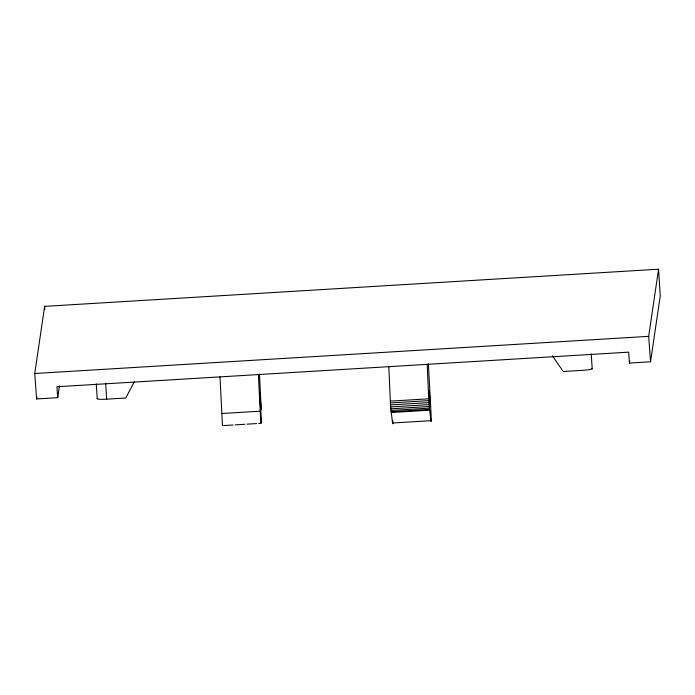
<?xml version="1.0" encoding="UTF-8"?>
<svg xmlns="http://www.w3.org/2000/svg" width="695" height="695" viewBox="0 0 695 695"><rect width="100%" height="100%" fill="white"/><g stroke="black" fill="none" stroke-linecap="round" stroke-linejoin="round"><path stroke-width="1.04" d="M222.478 425.635L219.994 376.89M259.496 374.075L261.19 409.624L259.965 392.918L260.312 404.481L261.537 421.187L260.851 423.464L258.366 374.57M34.75 373.502L44.636 306.365L658.565 269.208L660.25 295.914L650.546 361.791L629.444 363.068L628.645 352.156L56.92 386.759L57.72 397.67L36.618 398.947L34.75 373.502L648.678 336.345L658.565 269.208M36.618 398.947L36.931 396.819M57.72 397.67L59.449 385.916M629.444 363.068L629.757 360.931M134.178 381.981L125.83 397.992L106.648 399.156A9.617 1.042 -3.6 0 1 97.569 398.391M428.363 363.841L430.587 404.664A23.074 0.53 86.5 0 1 430.909 420.701L392.536 423.02L390.642 406.949L390.312 401.128L428.685 398.808L427.199 364.354M390.399 402.961L428.772 400.633L428.685 398.808M221.575 413.525L259.947 411.205M390.512 404.942L428.885 402.622L428.772 400.633M390.642 406.949L429.015 404.62L430.909 420.701M390.772 408.834L429.145 406.506M390.894 410.476L429.267 408.156M391.007 411.761L429.38 409.442M391.094 412.517L429.467 410.198M223.547 425.575L233.138 424.993M235.275 424.862L244.866 424.28M246.994 424.159L256.594 423.576M258.722 423.446L260.851 423.316M552.36 355.762L563.254 371.512L582.445 370.357A9.617 1.042 -3.6 0 0 591.905 368.472M648.678 336.345L650.546 361.791M591.254 353.885L592.192 368.724M428.885 402.622L429.015 404.62M105.64 383.258L106.648 399.156M96.275 383.849L97.204 398.678M44.636 306.365L44.836 309.57M388.826 366.673L390.312 401.128M392.805 420.875A23.074 0.53 86.5 0 1 392.536 423.02M429.223 390.877L430.188 406.141L429.223 390.877"/></g></svg>
